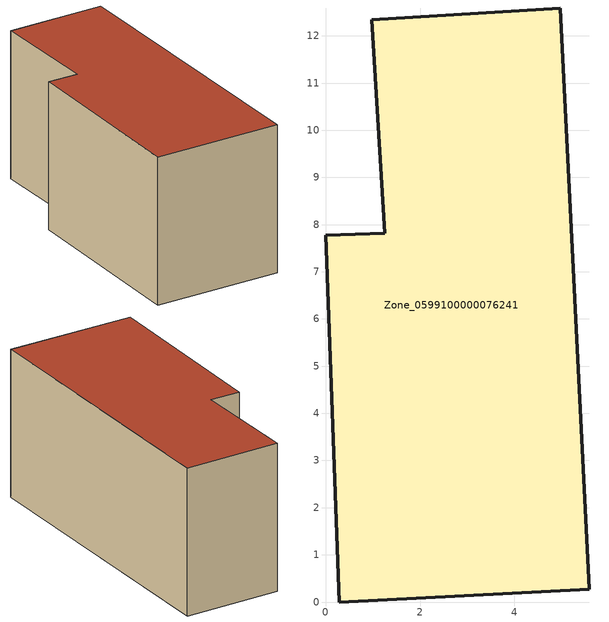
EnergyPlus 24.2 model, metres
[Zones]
Zone_0599100000076241
 floor ground (C_G): 0.97,12.35 4.98,12.59 5.59,0.27 0.29,0 0,7.77 1.25,7.82 z0
 wall outside (C_F): 0.29,0 5.59,0.27 4.98,12.59 0.97,12.35 1.25,7.82 0,7.77 0.29,0 z0:6.12
 roof outside (C_R): 4.98,12.59 0.97,12.35 1.25,7.82 0,7.77 0.29,0 5.59,0.27 z6.12
[BUILDING]
Pand.0599100000076241: North Axis=0; Terrain=City; Loads Convergence Tolerance Value=0.04; Temperature Convergence Tolerance Value=0.4; Solar Distribution=FullExterior; Maximum Number of Warmup Days=25; Minimum Number of Warmup Days=1
[Site:Location]
Rotterdam.The.Hague.AP_ZH_NLD Design_Conditions: Latitude=51.96; Longitude=4.45; Time Zone=1; Elevation=-4.5
[SITE:GROUNDTEMPERATURE:BUILDINGSURFACE]
18, 18, 18, 18, 18, 18, 18, 18, 18, 18, 18, 18
[MATERIAL] Thermal Absorptance=0.9; Solar Absorptance=0.7; Visible Absorptance=0.7
Name | Roughness | Thickness | Conductivity | Density | Specific Heat
G.TI.1946 | MediumSmooth | 0.15 | 1 | 540 | 1210
F.TI.1946 | Rough | 0.3 | 0.857143 | 1920 | 840
R.TI.1946 | MediumRough | 0.2 | 0.1 | 1500 | 1000
[CONSTRUCTION]
C_G: G.TI.1946
C_F: F.TI.1946
C_R: R.TI.1946
[ZONE]
Zone_0599100000076241: Type=1; Multiplier=1; Ceiling Height=Autocalculate; Volume=Autocalculate; Floor Area=autocalculate; Part of Total Floor Area=Yes
[ZONEINFILTRATION:DESIGNFLOWRATE]
Infil_Zone_0599100000076241: Zone or ZoneList or Space or SpaceList=Zone_0599100000076241; Schedule=AlwaysOn; Design Flow Rate Calculation Method=Flow/Area; Flow Rate per Floor Area=0.003; Constant Term Coefficient=1; Temperature Term Coefficient=0; Velocity Term Coefficient=0; Velocity Squared Term Coefficient=0
[HVACTEMPLATE:ZONE:IDEALLOADSAIRSYSTEM]
Zone_0599100000076241: Maximum Heating Supply Air Temperature=50; Minimum Cooling Supply Air Temperature=13; Maximum Heating Supply Air Humidity Ratio=0.0156; Minimum Cooling Supply Air Humidity Ratio=0.0077; Heating Limit=NoLimit; Cooling Limit=NoLimit; Dehumidification Control Type=ConstantSensibleHeatRatio; Cooling Sensible Heat Ratio=0.7; Dehumidification Setpoint=60; Humidification Control Type=None; Humidification Setpoint=30; Outdoor Air Method=None; Outdoor Air Flow Rate per Person=0.00944; Outdoor Air Flow Rate per Zone Floor Area=0; Outdoor Air Flow Rate per Zone=0; Demand Controlled Ventilation Type=None; Outdoor Air Economizer Type=NoEconomizer; Heat Recovery Type=None; Sensible Heat Recovery Effectiveness=0.7; Latent Heat Recovery Effectiveness=0.65
[ZONECONTROL:THERMOSTAT]
ThermostatControl_Zone_0599100000076241: Zone or ZoneList=Zone_0599100000076241; Control Type Schedule=DualSetpointControlType; Control 1=Thermostat_Zone_0599100000076241; Temperature Difference Between Cutout And Setpoint=0
[THERMOSTATSETPOINT:DUALSETPOINT]
Thermostat_Zone_0599100000076241: Heating Setpoint Temperature Schedule=HeatingSetpoint_Zone_0599100000076241; Cooling Setpoint Temperature Schedule=CoolingSetpoint_Zone_0599100000076241
[SCHEDULE:COMPACT]
HeatingSetpoint_Zone_0599100000076241: Through: 12/31, For: AllDays, Until: 24:00, 21
CoolingSetpoint_Zone_0599100000076241: Through: 12/31, For: AllDays, Until: 24:00, 24
DualSetpointControlType: Through: 12/31, For: AllDays, Until: 24:00, 4
AlwaysOn: Through: 12/31, For: AllDays, Until: 24:00, 1
